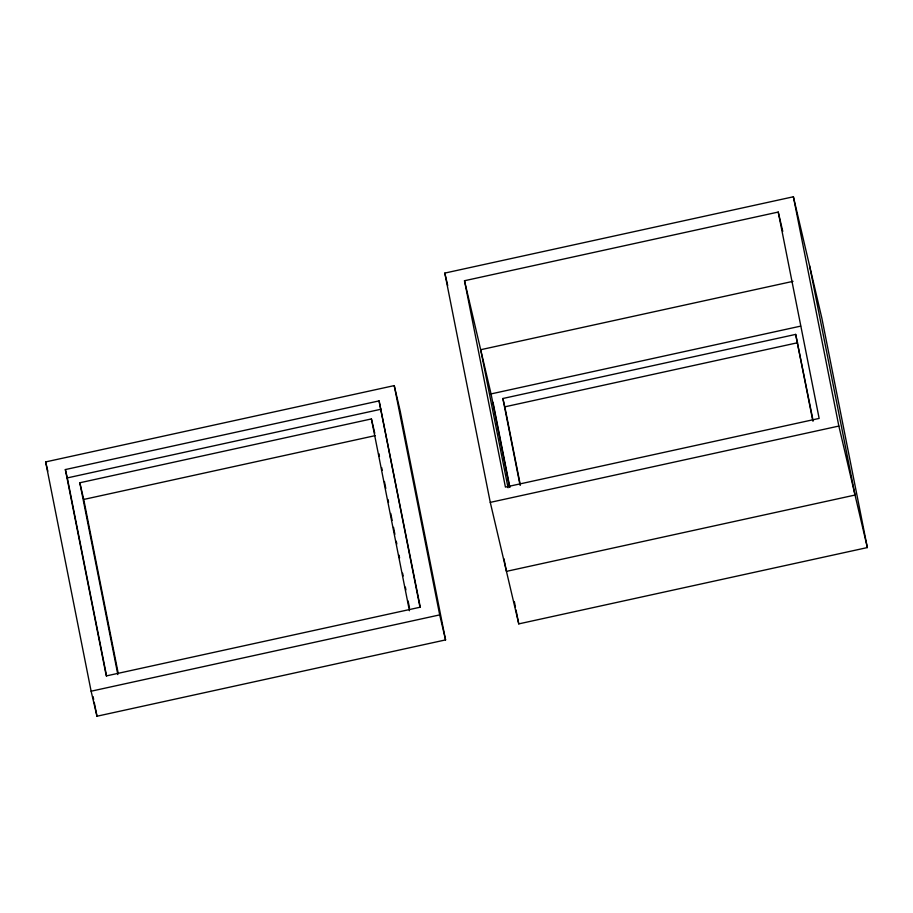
<?xml version="1.0" encoding="UTF-8"?>
<svg xmlns="http://www.w3.org/2000/svg" width="913" height="913" viewBox="0 0 913 913"><rect width="100%" height="100%" fill="white"/><g stroke="black" fill="none" stroke-linecap="round" stroke-linejoin="round"><path stroke-width="1.37" d="M444.802 273.09L793.386 196.774L821.883 318.283L867.35 547.572L518.767 623.887L490.27 502.378L444.802 273.09L447.712 285.507M778.23 212.056L819.144 418.416L505.425 487.097L464.5 280.736L778.23 212.056L782.761 231.366M793.02 281.341L480.683 349.725L508.05 487.759M45.65 461.921L394.233 385.606L400.099 410.622L445.567 639.91L96.983 716.226L91.117 691.209L45.65 461.921L47.807 471.142M379.078 400.887L419.991 607.248L106.273 675.928L65.348 469.567L379.078 400.887L420.288 607.225M106.57 675.905L67.311 477.91L381.029 409.229M117.845 674.57L79.819 482.772L371.408 418.93L374.764 433.23M509.568 487.325L491.046 393.914L800.61 326.135M520.033 485.031L502.869 398.502L795.68 334.398L813.129 420.893M520.319 484.997L504.832 406.833L797.642 342.729M118.176 673.178L83.734 499.445L375.323 435.604M490.27 502.378L838.853 426.063L793.386 196.774M91.117 691.209L439.701 614.894L394.233 385.606M838.853 426.063L867.35 547.572M502.869 398.502L504.832 406.833M464.5 280.736L491.046 393.914M439.701 614.894L445.567 639.91M79.819 482.772L83.734 499.445M65.348 469.567L67.311 477.91M809.569 265.763L855.025 495.051L506.441 571.367L503.953 558.779M795.68 334.398L812.844 420.927M493.009 402.245L509.865 487.302M514.327 601.519L515.434 607.111M515.993 609.907L518.767 623.887M378.906 453.681L379.454 456.454M381.657 467.57L382.216 470.355M384.419 481.471L385.788 488.421M388.002 499.537L388.55 502.321M390.753 513.437L392.134 520.387M393.514 527.337L394.884 534.288M396.265 541.238L396.813 544.022M399.015 555.138L399.574 557.911M402.599 573.204L403.158 575.989M405.361 587.105L405.908 589.878M408.111 601.005L409.492 607.955M371.408 418.93L409.435 610.729M93.103 696.653L93.651 699.449M94.21 702.245L96.983 716.226"/></g></svg>
